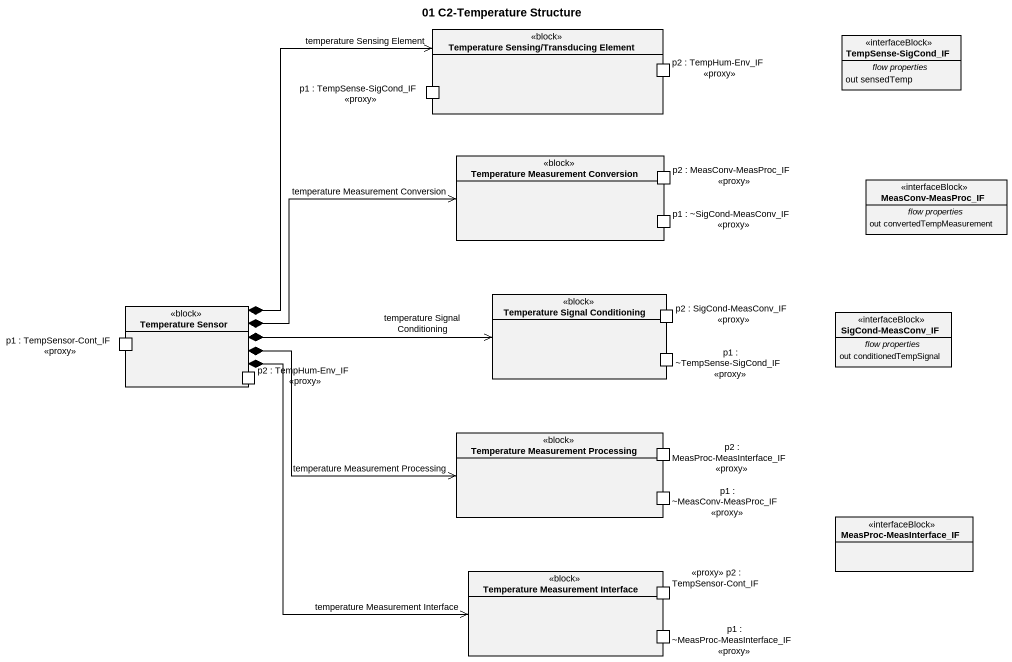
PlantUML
@startuml
title 01 C2-Temperature Structure
allowmixing
hide circle
hide empty members
rectangle "Temperature Sensing/Transducing Element" as Temperature_Sensing <<block>> {
  port "p1 : TempSense-SigCond_IF <<proxy>>" as p1_TempSense_SigCond_IF
  port "p2 : TempHum-Env_IF <<proxy>>" as p2_TempHum_Env_IF_proxy
}
class "TempSense-SigCond_IF" as TempSense_SigCond_IF <<interfaceBlock>> {
  -- flow properties --
  out sensedTemp
}
rectangle "Temperature Measurement Conversion" as Temperature_Measurement <<block>> {
  port "p2 : MeasConv-MeasProc_IF <<proxy>>" as p2_MeasConv_MeasProc_IF
  port "p1 : ~SigCond-MeasConv_IF <<proxy>>" as p1_SigCond_MeasConv_IF_proxy
}
class "MeasConv-MeasProc_IF" as MeasConv_MeasProc_IF <<interfaceBlock>> {
  -- flow properties --
  out convertedTempMeasurement
}
rectangle "Temperature Sensor" as Temperature_Sensor <<block>> {
  port "p1 : TempSensor-Cont_IF <<proxy>>" as p1_TempSensor_Cont_IF_proxy
  port "p2 : TempHum-Env_IF <<proxy>>" as p2_TempHum_Env_IF_proxy_2
}
rectangle "Temperature Signal Conditioning" as Temperature_Signal <<block>> {
  port "p2 : SigCond-MeasConv_IF <<proxy>>" as p2_SigCond_MeasConv_IF_proxy
  port "p1 : ~TempSense-SigCond_IF <<proxy>>" as p1_TempSense_SigCond_IF_2
}
class "SigCond-MeasConv_IF" as SigCond_MeasConv_IF <<interfaceBlock>> {
  -- flow properties --
  out conditionedTempSignal
}
rectangle "Temperature Measurement Processing" as Temperature_Measurement_2 <<block>> {
  port "p2 : MeasProc-MeasInterface_IF <<proxy>>" as p2_MeasProc_MeasInterface
  port "p1 : ~MeasConv-MeasProc_IF <<proxy>>" as p1_MeasConv_MeasProc_IF
}
class "MeasProc-MeasInterface_IF" as MeasProc_MeasInterface_IF <<interfaceBlock>>
rectangle "Temperature Measurement Interface" as Temperature_Measurement_3 <<block>> {
  port "<<proxy>> p2 : TempSensor-Cont_IF" as proxy_p2_TempSensor_Cont_IF
  port "p1 : ~MeasProc-MeasInterface_IF <<proxy>>" as p1_MeasProc_MeasInterface
}
Temperature_Sensor *-up-> "temperature Sensing Element" Temperature_Sensing
Temperature_Sensor *-right-> "temperature Measurement Conversion" Temperature_Measurement
Temperature_Sensor *-right-> "temperature Signal Conditioning" Temperature_Signal
Temperature_Sensor *-right-> "temperature Measurement Processing" Temperature_Measurement_2
Temperature_Sensor *--> "temperature Measurement Interface" Temperature_Measurement_3
@enduml
